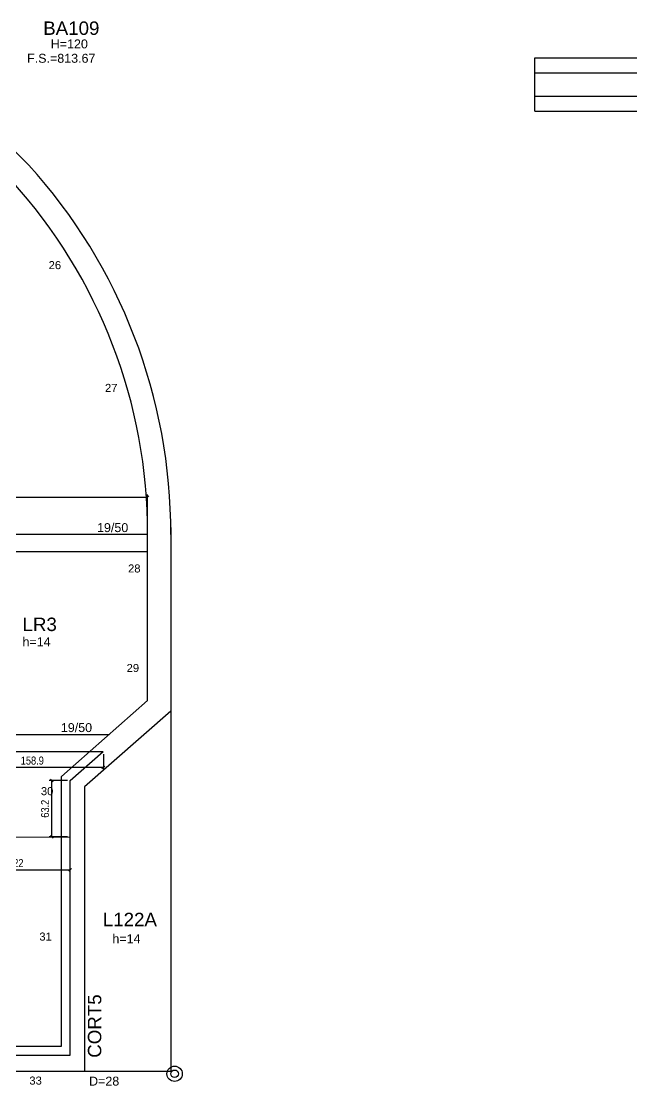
# Model space of a CAD drawing. Header units: millimetres. Extents: x 2897 to 8569, y 1951 to 3650.
# Drawn here: x 6633 to 7317, y 2027 to 3220 of the extents above; entities that cross this region are included whole.
import ezdxf

# ---------------------------------------------------------------- set-up
doc = ezdxf.new("R2010")
doc.units = ezdxf.units.MM
for name, color, linetype in [('00 - FELIPE', 2, 'Continuous'), ('1', 1, 'Continuous'), ('3', 3, 'Continuous'), ('4', 4, 'Continuous'), ('Painéis', 200, 'Continuous')]:
    doc.layers.add(name, color=color, linetype=linetype)
doc.styles.add('COTA TECNICA-50', font='techl___.ttf', dxfattribs={"height": 9})
doc.styles.get("Standard").update_dxf_attribs({"font": 'arial.ttf'})
doc.dimstyles.new('COTA PAINEL-50', dxfattribs={"dimtxt": 9, "dimasz": 3, "dimexe": 3, "dimexo": 3, "dimgap": 3, "dimtad": 1, "dimdec": 1, "dimzin": 12, "dimdsep": 46, "dimtxsty": 'COTA TECNICA-50', "dimblk1": 'OBLIQUE', "dimblk2": 'OBLIQUE', "dimsah": 1, "dimcen": 0.9, "dimclrd": 4, "dimclre": 4, "dimclrt": 240, "dimadec": 1, "dimazin": 3, "dimtfac": 1, "dimtdec": 1, "dimtmove": 0, "dimatfit": 3, "dimfxl": 1, "dimtolj": 1, "dimtzin": 12, "dimarcsym": 0})

# ---------------------------------------------------------------- blocks, each defined once
blk = doc.blocks.new('_Oblique')
at = {"color": 0, "linetype": 'ByBlock', "lineweight": -2}
blk.add_line((-0.5, -0.5), (0.5, 0.5), dxfattribs=at)
blk = doc.blocks.new('*D249')
at = {"layer": 'Defpoints', "color": 0, "transparency": 16777216}
for p in [(6566.1, 2401.8), (6725.1, 2401.8), (6566.1, 2384)]:
    blk.add_point(p, dxfattribs=at)
at = {"layer": 'Painéis', "color": 4, "lineweight": -2, "transparency": 16777216}
for p, q in [((6566.1, 2398.8), (6566.1, 2381)), ((6725.1, 2398.8), (6725.1, 2381)), ((6725.1, 2384), (6566.1, 2384))]:
    blk.add_line(p, q, dxfattribs=at)
at = {"layer": 'Painéis', "color": 4, "lineweight": -2, "transparency": 16777216, "xscale": 3, "yscale": 3, "zscale": 3, "rotation": 180}
blk.add_blockref('_Oblique', (6566.1, 2384), dxfattribs=at)
at = {"layer": 'Painéis', "color": 4, "lineweight": -2, "transparency": 16777216, "xscale": 3, "yscale": 3, "zscale": 3}
blk.add_blockref('_Oblique', (6725.1, 2384), dxfattribs=at)
at = {"layer": 'Painéis', "color": 240, "transparency": 16777216, "insert": (6645.6, 2391.6), "char_height": 9, "attachment_point": 5, "style": 'COTA TECNICA-50'}
blk.add_mtext('\\A1;158.9', dxfattribs=at)
blk = doc.blocks.new('*D250')
at = {"layer": 'Defpoints', "color": 0, "transparency": 16777216}
for p in [(6667.6, 2369.3), (6688.1, 2369.3), (6688.1, 2306.1)]:
    blk.add_point(p, dxfattribs=at)
at = {"layer": 'Painéis', "color": 4, "lineweight": -2, "transparency": 16777216}
for p, q in [((6685.1, 2369.3), (6664.6, 2369.3)), ((6667.6, 2306.1), (6667.6, 2369.3)), ((6685.1, 2306.1), (6664.6, 2306.1))]:
    blk.add_line(p, q, dxfattribs=at)
at = {"layer": 'Painéis', "color": 4, "lineweight": -2, "transparency": 16777216, "xscale": 3, "yscale": 3, "zscale": 3}
for p, rotation in [((6667.6, 2369.3), 90), ((6667.6, 2306.1), 270)]:
    blk.add_blockref('_Oblique', p, dxfattribs=dict(at, rotation=rotation))
at = {"layer": 'Painéis', "color": 240, "transparency": 16777216, "insert": (6659.9, 2337.7), "char_height": 9, "attachment_point": 5, "rotation": 90, "style": 'COTA TECNICA-50'}
blk.add_mtext('\\A1;63.2', dxfattribs=at)
blk = doc.blocks.new('*D253')
at = {"layer": 'Defpoints', "color": 0, "transparency": 16777216}
for p in [(6566.1, 2269.4), (6688.1, 2269.4), (6688.1, 2269.4)]:
    blk.add_point(p, dxfattribs=at)
at = {"layer": 'Painéis', "color": 4, "lineweight": -2, "transparency": 16777216}
blk.add_line((6566.1, 2269.4), (6688.1, 2269.4), dxfattribs=at)
at = {"layer": 'Painéis', "color": 4, "lineweight": -2, "transparency": 16777216, "xscale": 3, "yscale": 3, "zscale": 3, "rotation": 180}
blk.add_blockref('_Oblique', (6566.1, 2269.4), dxfattribs=at)
at = {"layer": 'Painéis', "color": 4, "lineweight": -2, "transparency": 16777216, "xscale": 3, "yscale": 3, "zscale": 3}
blk.add_blockref('_Oblique', (6688.1, 2269.4), dxfattribs=at)
at = {"layer": 'Painéis', "color": 240, "transparency": 16777216, "insert": (6627.1, 2276.9), "char_height": 9, "attachment_point": 5, "style": 'COTA TECNICA-50'}
blk.add_mtext('\\A1;122', dxfattribs=at)
blk = doc.blocks.new('*D304')
at = {"layer": '00 - FELIPE', "color": 4, "lineweight": -2, "transparency": 16777216}
for p, q in [((6414.4, 2647.9), (6414.4, 2689.5)), ((6414.4, 2686.5), (6774.6, 2686.5)), ((6774.6, 2647.9), (6774.6, 2689.5))]:
    blk.add_line(p, q, dxfattribs=at)
at = {"layer": 'Defpoints', "color": 0, "transparency": 16777216}
for p in [(6774.6, 2686.5), (6414.4, 2644.9), (6774.6, 2644.9)]:
    blk.add_point(p, dxfattribs=at)
at = {"layer": '00 - FELIPE', "color": 4, "lineweight": -2, "transparency": 16777216, "xscale": 3, "yscale": 3, "zscale": 3, "rotation": 180}
blk.add_blockref('_Oblique', (6414.4, 2686.5), dxfattribs=at)
at = {"layer": '00 - FELIPE', "color": 4, "lineweight": -2, "transparency": 16777216, "xscale": 3, "yscale": 3, "zscale": 3}
blk.add_blockref('_Oblique', (6774.6, 2686.5), dxfattribs=at)
at = {"layer": '00 - FELIPE', "color": 240, "transparency": 16777216, "insert": (6594.5, 2694.2), "char_height": 9, "attachment_point": 5, "style": 'COTA TECNICA-50'}
blk.add_mtext('\\A1;360.2', dxfattribs=at)

msp = doc.modelspace()

# ---------------------------------------------------------------- linework, layer by layer
at = {"layer": '1', "linetype": 'Continuous'}
for p, q in [((7208.31, 3178.85), (7548.31, 3178.85)), ((7208.31, 3118.85), (7208.31, 3178.85)), ((7208.31, 3161.85), (7981.69, 3161.85)), ((7208.31, 3135.85), (7980.23, 3135.85)), ((7208.31, 3118.85), (7548.31, 3118.85)), ((6595.03, 3105.66), (6641.55, 3058.69)), ((6774.64, 2458.82), (6774.64, 2652.81)), ((6678.14, 2373.82), (6774.64, 2458.82)), ((6800.64, 2447.07), (6704.14, 2362.07)), ((6678.14, 2071.82), (6678.14, 2373.82)), ((6704.14, 2362.07), (6704.14, 2043.82))]:
    msp.add_line(p, q, dxfattribs=at)
for points in [[(6800.64, 2652.81), (6800.64, 2043.82)], [(5257.92, 2071.82), (6678.14, 2071.82), (6678.14, 2373.82)], [(6414.42, 2043.82), (6800.64, 2043.82)]]:
    msp.add_lwpolyline(points, dxfattribs=at)
for radius in [613.61, 587.61]:
    msp.add_arc((6187.03, 2646.47), radius, 359.8462, 42.20664, dxfattribs=at)
at = {"layer": '3', "linetype": 'Continuous'}
for p, q in [((6414.42, 2420.82), (6731.5, 2420.82)), ((6414.42, 2401.82), (6725.06, 2401.82))]:
    msp.add_line(p, q, dxfattribs=at)
for points in [[(6774.64, 2644.89), (6395.42, 2644.89)], [(6395.42, 2625.89), (6774.64, 2625.89)]]:
    msp.add_lwpolyline(points, dxfattribs=at)
for radius in [8.55, 4.23]:
    msp.add_circle((6804.92, 2040.82), radius, dxfattribs=at)
at = {"layer": 'Painéis'}
for p, q in [((6688.14, 2369.3), (6725.06, 2401.82)), ((6688.14, 2061.82), (6688.14, 2369.3)), ((6414.42, 2304.92), (6688.14, 2306.14)), ((6519.42, 2061.82), (6688.14, 2061.82))]:
    msp.add_line(p, q, dxfattribs=at)

# ---------------------------------------------------------------- texts
at = {"layer": '3', "linetype": 'Continuous'}
for s, height, p in [('H=120', 10, (6666.23, 3189.34)), ('F.S.=813.67', 10, (6639.77, 3173.26)), ('26', 9, (6663.87, 2942.08)), ('27', 9, (6726.94, 2804.56)), ('19/50', 10, (6718.06, 2647.57)), ('28', 9, (6752.77, 2602.33)), ('h=14', 10, (6634.62, 2519.75)), ('29', 9, (6751.17, 2490.83)), ('19/50', 10, (6677.56, 2423.58)), ('30', 9, (6655.17, 2352.88)), ('31', 9, (6653.44, 2190.03)), ('h=14', 10, (6735.25, 2187.12)), ('33', 9, (6642.26, 2028.74)), ('D=28', 10, (6709.14, 2027.63))]:
    msp.add_text(s, height=height, dxfattribs=at).set_placement(p)
at = {"layer": '4', "linetype": 'Continuous'}
for s, p in [('BA109', (6657.82, 3204.47)), ('LR3', (6634.62, 2536.75)), ('L122A', (6724.51, 2206.16))]:
    msp.add_text(s, height=15, dxfattribs=at).set_placement(p)
msp.add_text('CORT5', height=15, rotation=90, dxfattribs=at).set_placement((6722.81, 2058.79))

# ---------------------------------------------------------------- dimensions: what is measured, and where the dimension line sits
at = {"layer": '00 - FELIPE'}
dim = msp.add_linear_dim(base=(6774.64, 2686.54), p1=(6414.42, 2644.89), p2=(6774.64, 2644.89), dimstyle='COTA PAINEL-50', dxfattribs=at)
dim.commit()
dim.dimension.update_dxf_attribs({"geometry": '*D304', "text_midpoint": (6594.53, 2694.24)})
at = {"layer": 'Painéis'}
for base, p1, p2, picture, middle in [((6566.12, 2383.98), (6725.06, 2401.82), (6566.12, 2401.82), '*D249', (6645.59, 2391.6)), ((6688.14, 2269.35), (6566.12, 2269.35), (6688.14, 2269.35), '*D253', (6627.13, 2276.91))]:
    dim = msp.add_linear_dim(base=base, p1=p1, p2=p2, dimstyle='COTA PAINEL-50', dxfattribs=at)
    dim.commit()
    dim.dimension.update_dxf_attribs({"geometry": picture, "text_midpoint": middle})
dim = msp.add_linear_dim(base=(6667.61, 2369.3), p1=(6688.14, 2306.14), p2=(6688.14, 2369.3), angle=90, dimstyle='COTA PAINEL-50', dxfattribs=at)
dim.commit()
dim.dimension.update_dxf_attribs({"geometry": '*D250', "text_midpoint": (6659.91, 2337.72)})

doc.saveas('drawing.dxf')
